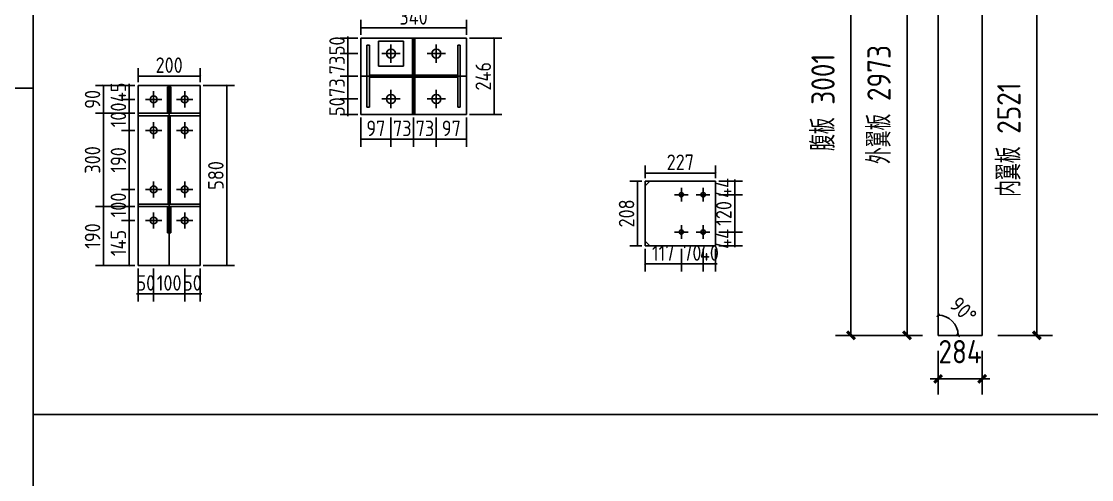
# Model space of a CAD drawing. Extents: x 533809 to 747315, y -17138 to 180511.
# Drawn here: x 640314 to 647204, y 137842 to 140792 of the extents above; entities that cross this region are included whole.
import ezdxf

# ---------------------------------------------------------------- set-up
doc = ezdxf.new("R2010")
doc.units = 0
doc.header["$LTSCALE"] = 1000
doc.header["$MEASUREMENT"] = 0
doc.layers.add('AXIS', color=3, linetype='Continuous')
doc.layers.add('DOTE', color=1, linetype='Continuous')
doc.styles.get("Standard").update_dxf_attribs({"font": 'gbenor.shx', "bigfont": 'gbcbig.shx'})
doc.dimstyles.get("Standard").update_dxf_attribs({"dimscale": 100, "dimtxt": 3.5, "dimasz": 1, "dimexe": 2.5, "dimexo": 3, "dimgap": 1.5, "dimtad": 1, "dimdec": 0, "dimzin": 0, "dimdsep": 46, "dimtxsty": 'Standard', "dimblk": 'ARCHTICK', "dimcen": 0.09, "dimadec": 0, "dimazin": 0, "dimtfac": 1, "dimtdec": 0, "dimtix": 1, "dimtmove": 2, "dimatfit": 3, "dimfxl": 1, "dimtolj": 1, "dimtzin": 0, "dimarcsym": 0})

# ---------------------------------------------------------------- blocks, each defined once
blk = doc.blocks.new('_ArchTick')
at = {"color": 0, "linetype": 'ByBlock', "const_width": 0.4}
blk.add_lwpolyline([(-0.5, -0.5), (0.5, 0.5)], dxfattribs=at)
blk = doc.blocks.new('*D553')
at = {"color": 3, "lineweight": -2}
for p, q in [((641045, 140380.4), (640958.2, 140380.4)), ((641008.2, 140380.4), (641008.2, 140390.4)), ((641008.2, 140380.4), (641008.2, 140290.4)), ((641045, 140290.4), (640958.2, 140290.4)), ((641008.2, 140290.4), (641008.2, 140280.4))]:
    blk.add_line(p, q, dxfattribs=at)
at = {"layer": 'Defpoints', "color": 0}
for p in [(641065, 140380.4), (641008.2, 140290.4), (641065, 140290.4)]:
    blk.add_point(p, dxfattribs=at)
at = {"color": 3, "lineweight": -2, "xscale": 10, "yscale": 10, "zscale": 10}
for p, rotation in [((641008.2, 140380.4), 270), ((641008.2, 140290.4), 90)]:
    blk.add_blockref('_ArchTick', p, dxfattribs=dict(at, rotation=rotation))
at = {"color": 0, "insert": (640938.2, 140335.4), "char_height": 100, "attachment_point": 5, "rotation": 90}
blk.add_mtext('\\A1;45', dxfattribs=at)
blk = doc.blocks.new('*D530')
at = {"color": 3, "lineweight": -2}
for p, q in [((641045, 140290.4), (640958.2, 140290.4)), ((641008.2, 140290.4), (641008.2, 140090.4)), ((641045, 140090.4), (640958.2, 140090.4))]:
    blk.add_line(p, q, dxfattribs=at)
at = {"layer": 'Defpoints', "color": 0}
for p in [(641065, 140290.4), (641008.2, 140090.4), (641065, 140090.4)]:
    blk.add_point(p, dxfattribs=at)
at = {"color": 3, "lineweight": -2, "xscale": 10, "yscale": 10, "zscale": 10}
for p, rotation in [((641008.2, 140290.4), 90), ((641008.2, 140090.4), 270)]:
    blk.add_blockref('_ArchTick', p, dxfattribs=dict(at, rotation=rotation))
at = {"color": 0, "insert": (640938.2, 140190.4), "char_height": 100, "attachment_point": 5, "rotation": 90}
blk.add_mtext('\\A1;100', dxfattribs=at)
blk = doc.blocks.new('*D531')
at = {"color": 3, "lineweight": -2}
for p, q in [((641045, 140090.4), (640958.2, 140090.4)), ((641008.2, 140090.4), (641008.2, 139710.4)), ((641045, 139710.4), (640958.2, 139710.4))]:
    blk.add_line(p, q, dxfattribs=at)
at = {"layer": 'Defpoints', "color": 0}
for p in [(641065, 140090.4), (641008.2, 139710.4), (641065, 139710.4)]:
    blk.add_point(p, dxfattribs=at)
at = {"color": 3, "lineweight": -2, "xscale": 10, "yscale": 10, "zscale": 10}
for p, rotation in [((641008.2, 140090.4), 90), ((641008.2, 139710.4), 270)]:
    blk.add_blockref('_ArchTick', p, dxfattribs=dict(at, rotation=rotation))
at = {"color": 0, "insert": (640938.2, 139900.4), "char_height": 100, "attachment_point": 5, "rotation": 90}
blk.add_mtext('\\A1;190', dxfattribs=at)
blk = doc.blocks.new('*D532')
at = {"color": 3, "lineweight": -2}
for p, q in [((641045, 139710.4), (640958.2, 139710.4)), ((641008.2, 139710.4), (641008.2, 139510.4)), ((641045, 139510.4), (640958.2, 139510.4))]:
    blk.add_line(p, q, dxfattribs=at)
at = {"layer": 'Defpoints', "color": 0}
for p in [(641065, 139710.4), (641008.2, 139510.4), (641065, 139510.4)]:
    blk.add_point(p, dxfattribs=at)
at = {"color": 3, "lineweight": -2, "xscale": 10, "yscale": 10, "zscale": 10}
for p, rotation in [((641008.2, 139710.4), 90), ((641008.2, 139510.4), 270)]:
    blk.add_blockref('_ArchTick', p, dxfattribs=dict(at, rotation=rotation))
at = {"color": 0, "insert": (640938.2, 139610.4), "char_height": 100, "attachment_point": 5, "rotation": 90}
blk.add_mtext('\\A1;100', dxfattribs=at)
blk = doc.blocks.new('*D554')
at = {"color": 3, "lineweight": -2}
for p, q in [((641045, 139510.4), (640958.2, 139510.4)), ((641008.2, 139510.4), (641008.2, 139220.4)), ((641045, 139220.4), (640958.2, 139220.4))]:
    blk.add_line(p, q, dxfattribs=at)
at = {"layer": 'Defpoints', "color": 0}
for p in [(641065, 139510.4), (641008.2, 139220.4), (641065, 139220.4)]:
    blk.add_point(p, dxfattribs=at)
at = {"color": 3, "lineweight": -2, "xscale": 10, "yscale": 10, "zscale": 10}
for p, rotation in [((641008.2, 139510.4), 90), ((641008.2, 139220.4), 270)]:
    blk.add_blockref('_ArchTick', p, dxfattribs=dict(at, rotation=rotation))
at = {"color": 0, "insert": (640938.2, 139365.4), "char_height": 100, "attachment_point": 5, "rotation": 90}
blk.add_mtext('\\A1;145', dxfattribs=at)
blk = doc.blocks.new('*D533')
at = {"color": 3, "lineweight": -2}
for p, q in [((641065, 139200.4), (641065, 138988.3)), ((641165, 139200.4), (641165, 138988.3)), ((641065, 139038.3), (641055, 139038.3)), ((641065, 139038.3), (641165, 139038.3)), ((641165, 139038.3), (641175, 139038.3))]:
    blk.add_line(p, q, dxfattribs=at)
at = {"layer": 'Defpoints', "color": 0}
for p in [(641065, 139220.4), (641165, 139220.4), (641165, 139038.3)]:
    blk.add_point(p, dxfattribs=at)
at = {"color": 3, "lineweight": -2, "xscale": 10, "yscale": 10, "zscale": 10}
blk.add_blockref('_ArchTick', (641065, 139038.3), dxfattribs=at)
at = {"color": 3, "lineweight": -2, "xscale": 10, "yscale": 10, "zscale": 10, "rotation": 180}
blk.add_blockref('_ArchTick', (641165, 139038.3), dxfattribs=at)
at = {"color": 0, "insert": (641115, 139108.3), "char_height": 100, "attachment_point": 5}
blk.add_mtext('\\A1;50', dxfattribs=at)
blk = doc.blocks.new('*D534')
at = {"color": 3, "lineweight": -2}
for p, q in [((641165, 139200.4), (641165, 138988.3)), ((641365, 139200.4), (641365, 138988.3)), ((641165, 139038.3), (641365, 139038.3))]:
    blk.add_line(p, q, dxfattribs=at)
at = {"layer": 'Defpoints', "color": 0}
for p in [(641165, 139220.4), (641365, 139220.4), (641365, 139038.3)]:
    blk.add_point(p, dxfattribs=at)
at = {"color": 3, "lineweight": -2, "xscale": 10, "yscale": 10, "zscale": 10, "rotation": 180}
blk.add_blockref('_ArchTick', (641165, 139038.3), dxfattribs=at)
at = {"color": 3, "lineweight": -2, "xscale": 10, "yscale": 10, "zscale": 10}
blk.add_blockref('_ArchTick', (641365, 139038.3), dxfattribs=at)
at = {"color": 0, "insert": (641265, 139108.3), "char_height": 100, "attachment_point": 5}
blk.add_mtext('\\A1;100', dxfattribs=at)
blk = doc.blocks.new('*D555')
at = {"color": 3, "lineweight": -2}
for p, q in [((641365, 139200.4), (641365, 138988.3)), ((641465, 139200.4), (641465, 138988.3)), ((641365, 139038.3), (641355, 139038.3)), ((641365, 139038.3), (641465, 139038.3)), ((641465, 139038.3), (641475, 139038.3))]:
    blk.add_line(p, q, dxfattribs=at)
at = {"layer": 'Defpoints', "color": 0}
for p in [(641365, 139220.4), (641465, 139220.4), (641465, 139038.3)]:
    blk.add_point(p, dxfattribs=at)
at = {"color": 3, "lineweight": -2, "xscale": 10, "yscale": 10, "zscale": 10}
blk.add_blockref('_ArchTick', (641365, 139038.3), dxfattribs=at)
at = {"color": 3, "lineweight": -2, "xscale": 10, "yscale": 10, "zscale": 10, "rotation": 180}
blk.add_blockref('_ArchTick', (641465, 139038.3), dxfattribs=at)
at = {"color": 0, "insert": (641415, 139108.3), "char_height": 100, "attachment_point": 5}
blk.add_mtext('\\A1;50', dxfattribs=at)
blk = doc.blocks.new('*D556')
at = {"color": 3, "lineweight": -2}
for p, q in [((641045, 140380.4), (640791.7, 140380.4)), ((640841.7, 140380.4), (640841.7, 140200.4)), ((641045, 140200.4), (640791.7, 140200.4))]:
    blk.add_line(p, q, dxfattribs=at)
at = {"layer": 'Defpoints', "color": 0}
for p in [(641065, 140380.4), (640841.7, 140200.4), (641065, 140200.4)]:
    blk.add_point(p, dxfattribs=at)
at = {"color": 3, "lineweight": -2, "xscale": 10, "yscale": 10, "zscale": 10}
for p, rotation in [((640841.7, 140380.4), 90), ((640841.7, 140200.4), 270)]:
    blk.add_blockref('_ArchTick', p, dxfattribs=dict(at, rotation=rotation))
at = {"color": 0, "insert": (640771.7, 140290.4), "char_height": 100, "attachment_point": 5, "rotation": 90}
blk.add_mtext('\\A1;90', dxfattribs=at)
blk = doc.blocks.new('*D557')
at = {"color": 3, "lineweight": -2}
for p, q in [((641045, 140200.4), (640791.7, 140200.4)), ((640841.7, 140200.4), (640841.7, 139600.4)), ((641045, 139600.4), (640791.7, 139600.4))]:
    blk.add_line(p, q, dxfattribs=at)
at = {"layer": 'Defpoints', "color": 0}
for p in [(641065, 140200.4), (640841.7, 139600.4), (641065, 139600.4)]:
    blk.add_point(p, dxfattribs=at)
at = {"color": 3, "lineweight": -2, "xscale": 10, "yscale": 10, "zscale": 10}
for p, rotation in [((640841.7, 140200.4), 90), ((640841.7, 139600.4), 270)]:
    blk.add_blockref('_ArchTick', p, dxfattribs=dict(at, rotation=rotation))
at = {"color": 0, "insert": (640771.7, 139900.4), "char_height": 100, "attachment_point": 5, "rotation": 90}
blk.add_mtext('\\A1;300', dxfattribs=at)
blk = doc.blocks.new('*D558')
at = {"color": 3, "lineweight": -2}
for p, q in [((641045, 139600.4), (640791.7, 139600.4)), ((640841.7, 139600.4), (640841.7, 139220.4)), ((641045, 139220.4), (640791.7, 139220.4))]:
    blk.add_line(p, q, dxfattribs=at)
at = {"layer": 'Defpoints', "color": 0}
for p in [(641065, 139600.4), (640841.7, 139220.4), (641065, 139220.4)]:
    blk.add_point(p, dxfattribs=at)
at = {"color": 3, "lineweight": -2, "xscale": 10, "yscale": 10, "zscale": 10}
for p, rotation in [((640841.7, 139600.4), 90), ((640841.7, 139220.4), 270)]:
    blk.add_blockref('_ArchTick', p, dxfattribs=dict(at, rotation=rotation))
at = {"color": 0, "insert": (640771.7, 139410.4), "char_height": 100, "attachment_point": 5, "rotation": 90}
blk.add_mtext('\\A1;190', dxfattribs=at)
blk = doc.blocks.new('*D559')
at = {"color": 3, "lineweight": -2}
for p, q in [((641485, 140380.4), (641685.7, 140380.4)), ((641635.7, 140380.4), (641635.7, 139220.4)), ((641485, 139220.4), (641685.7, 139220.4))]:
    blk.add_line(p, q, dxfattribs=at)
at = {"layer": 'Defpoints', "color": 0}
for p in [(641465, 140380.4), (641465, 139220.4), (641635.7, 139220.4)]:
    blk.add_point(p, dxfattribs=at)
at = {"color": 3, "lineweight": -2, "xscale": 10, "yscale": 10, "zscale": 10}
for p, rotation in [((641635.7, 140380.4), 90), ((641635.7, 139220.4), 270)]:
    blk.add_blockref('_ArchTick', p, dxfattribs=dict(at, rotation=rotation))
at = {"color": 0, "insert": (641565.7, 139800.4), "char_height": 100, "attachment_point": 5, "rotation": 90}
blk.add_mtext('\\A1;580', dxfattribs=at)
blk = doc.blocks.new('*D560')
at = {"color": 3, "lineweight": -2}
for p, q in [((641065, 140400.4), (641065, 140490.5)), ((641465, 140400.4), (641465, 140490.5)), ((641465, 140440.5), (641065, 140440.5))]:
    blk.add_line(p, q, dxfattribs=at)
at = {"layer": 'Defpoints', "color": 0}
for p in [(641065, 140440.5), (641065, 140380.4), (641465, 140380.4)]:
    blk.add_point(p, dxfattribs=at)
at = {"color": 3, "lineweight": -2, "xscale": 10, "yscale": 10, "zscale": 10, "rotation": 180}
blk.add_blockref('_ArchTick', (641065, 140440.5), dxfattribs=at)
at = {"color": 3, "lineweight": -2, "xscale": 10, "yscale": 10, "zscale": 10}
blk.add_blockref('_ArchTick', (641465, 140440.5), dxfattribs=at)
at = {"color": 0, "insert": (641265, 140510.5), "char_height": 100, "attachment_point": 5}
blk.add_mtext('\\A1;200', dxfattribs=at)
blk = doc.blocks.new('*D561')
at = {"color": 3, "lineweight": -2}
for p, q in [((642498.7, 140173), (642498.7, 139983.6)), ((642692.7, 140173), (642692.7, 139983.6)), ((642498.7, 140033.6), (642692.7, 140033.6))]:
    blk.add_line(p, q, dxfattribs=at)
at = {"layer": 'Defpoints', "color": 0}
for p in [(642498.7, 140193), (642692.7, 140193), (642692.7, 140033.6)]:
    blk.add_point(p, dxfattribs=at)
at = {"color": 3, "lineweight": -2, "xscale": 10, "yscale": 10, "zscale": 10, "rotation": 180}
blk.add_blockref('_ArchTick', (642498.7, 140033.6), dxfattribs=at)
at = {"color": 3, "lineweight": -2, "xscale": 10, "yscale": 10, "zscale": 10}
blk.add_blockref('_ArchTick', (642692.7, 140033.6), dxfattribs=at)
at = {"color": 0, "insert": (642595.7, 140103.6), "char_height": 100, "attachment_point": 5}
blk.add_mtext('\\A1;97', dxfattribs=at)
blk = doc.blocks.new('*D562')
at = {"color": 3, "lineweight": -2}
for p, q in [((642692.7, 140173), (642692.7, 139983.6)), ((642838.7, 140173), (642838.7, 139983.6)), ((642692.7, 140033.6), (642838.7, 140033.6))]:
    blk.add_line(p, q, dxfattribs=at)
at = {"layer": 'Defpoints', "color": 0}
for p in [(642692.7, 140193), (642838.7, 140193), (642838.7, 140033.6)]:
    blk.add_point(p, dxfattribs=at)
at = {"color": 3, "lineweight": -2, "xscale": 10, "yscale": 10, "zscale": 10, "rotation": 180}
blk.add_blockref('_ArchTick', (642692.7, 140033.6), dxfattribs=at)
at = {"color": 3, "lineweight": -2, "xscale": 10, "yscale": 10, "zscale": 10}
blk.add_blockref('_ArchTick', (642838.7, 140033.6), dxfattribs=at)
at = {"color": 0, "insert": (642765.7, 140103.6), "char_height": 100, "attachment_point": 5}
blk.add_mtext('\\A1;73', dxfattribs=at)
blk = doc.blocks.new('*D563')
at = {"color": 3, "lineweight": -2}
for p, q in [((642838.7, 140173), (642838.7, 139983.6)), ((642984.7, 140173), (642984.7, 139983.6)), ((642838.7, 140033.6), (642984.7, 140033.6))]:
    blk.add_line(p, q, dxfattribs=at)
at = {"layer": 'Defpoints', "color": 0}
for p in [(642838.7, 140193), (642984.7, 140193), (642984.7, 140033.6)]:
    blk.add_point(p, dxfattribs=at)
at = {"color": 3, "lineweight": -2, "xscale": 10, "yscale": 10, "zscale": 10, "rotation": 180}
blk.add_blockref('_ArchTick', (642838.7, 140033.6), dxfattribs=at)
at = {"color": 3, "lineweight": -2, "xscale": 10, "yscale": 10, "zscale": 10}
blk.add_blockref('_ArchTick', (642984.7, 140033.6), dxfattribs=at)
at = {"color": 0, "insert": (642911.7, 140103.6), "char_height": 100, "attachment_point": 5}
blk.add_mtext('\\A1;73', dxfattribs=at)
blk = doc.blocks.new('*D564')
at = {"color": 3, "lineweight": -2}
for p, q in [((642984.7, 140173), (642984.7, 139983.6)), ((643178.7, 140173), (643178.7, 139983.6)), ((642984.7, 140033.6), (643178.7, 140033.6))]:
    blk.add_line(p, q, dxfattribs=at)
at = {"layer": 'Defpoints', "color": 0}
for p in [(642984.7, 140193), (643178.7, 140193), (643178.7, 140033.6)]:
    blk.add_point(p, dxfattribs=at)
at = {"color": 3, "lineweight": -2, "xscale": 10, "yscale": 10, "zscale": 10, "rotation": 180}
blk.add_blockref('_ArchTick', (642984.7, 140033.6), dxfattribs=at)
at = {"color": 3, "lineweight": -2, "xscale": 10, "yscale": 10, "zscale": 10}
blk.add_blockref('_ArchTick', (643178.7, 140033.6), dxfattribs=at)
at = {"color": 0, "insert": (643081.7, 140103.6), "char_height": 100, "attachment_point": 5}
blk.add_mtext('\\A1;97', dxfattribs=at)
blk = doc.blocks.new('*D537')
at = {"color": 3, "lineweight": -2}
for p, q in [((642478.7, 140293), (642365.8, 140293)), ((642415.8, 140293), (642415.8, 140303)), ((642415.8, 140193), (642415.8, 140293)), ((642478.7, 140193), (642365.8, 140193)), ((642415.8, 140193), (642415.8, 140183))]:
    blk.add_line(p, q, dxfattribs=at)
at = {"layer": 'Defpoints', "color": 0}
for p in [(642415.8, 140293), (642498.7, 140293), (642498.7, 140193)]:
    blk.add_point(p, dxfattribs=at)
at = {"color": 3, "lineweight": -2, "xscale": 10, "yscale": 10, "zscale": 10}
for p, rotation in [((642415.8, 140293), 270), ((642415.8, 140193), 90)]:
    blk.add_blockref('_ArchTick', p, dxfattribs=dict(at, rotation=rotation))
at = {"color": 0, "insert": (642345.8, 140243), "char_height": 100, "attachment_point": 5, "rotation": 90}
blk.add_mtext('\\A1;50', dxfattribs=at)
blk = doc.blocks.new('*D565')
at = {"color": 3, "lineweight": -2}
for p, q in [((642478.7, 140439), (642365.8, 140439)), ((642415.8, 140293), (642415.8, 140439)), ((642478.7, 140293), (642365.8, 140293))]:
    blk.add_line(p, q, dxfattribs=at)
at = {"layer": 'Defpoints', "color": 0}
for p in [(642415.8, 140439), (642498.7, 140439), (642498.7, 140293)]:
    blk.add_point(p, dxfattribs=at)
at = {"color": 3, "lineweight": -2, "xscale": 10, "yscale": 10, "zscale": 10}
for p, rotation in [((642415.8, 140439), 90), ((642415.8, 140293), 270)]:
    blk.add_blockref('_ArchTick', p, dxfattribs=dict(at, rotation=rotation))
at = {"color": 0, "insert": (642345.8, 140366), "char_height": 100, "attachment_point": 5, "rotation": 90}
blk.add_mtext('\\A1;73', dxfattribs=at)
blk = doc.blocks.new('*D566')
at = {"color": 3, "lineweight": -2}
for p, q in [((642478.7, 140585), (642365.8, 140585)), ((642415.8, 140439), (642415.8, 140585)), ((642478.7, 140439), (642365.8, 140439))]:
    blk.add_line(p, q, dxfattribs=at)
at = {"layer": 'Defpoints', "color": 0}
for p in [(642415.8, 140585), (642498.7, 140585), (642498.7, 140439)]:
    blk.add_point(p, dxfattribs=at)
at = {"color": 3, "lineweight": -2, "xscale": 10, "yscale": 10, "zscale": 10}
for p, rotation in [((642415.8, 140585), 90), ((642415.8, 140439), 270)]:
    blk.add_blockref('_ArchTick', p, dxfattribs=dict(at, rotation=rotation))
at = {"color": 0, "insert": (642345.8, 140512), "char_height": 100, "attachment_point": 5, "rotation": 90}
blk.add_mtext('\\A1;73', dxfattribs=at)
blk = doc.blocks.new('*D567')
at = {"color": 3, "lineweight": -2}
for p, q in [((642478.7, 140685), (642365.8, 140685)), ((642415.8, 140685), (642415.8, 140695)), ((642415.8, 140585), (642415.8, 140685)), ((642478.7, 140585), (642365.8, 140585)), ((642415.8, 140585), (642415.8, 140575))]:
    blk.add_line(p, q, dxfattribs=at)
at = {"layer": 'Defpoints', "color": 0}
for p in [(642415.8, 140685), (642498.7, 140685), (642498.7, 140585)]:
    blk.add_point(p, dxfattribs=at)
at = {"color": 3, "lineweight": -2, "xscale": 10, "yscale": 10, "zscale": 10}
for p, rotation in [((642415.8, 140685), 270), ((642415.8, 140585), 90)]:
    blk.add_blockref('_ArchTick', p, dxfattribs=dict(at, rotation=rotation))
at = {"color": 0, "insert": (642345.8, 140635), "char_height": 100, "attachment_point": 5, "rotation": 90}
blk.add_mtext('\\A1;50', dxfattribs=at)
blk = doc.blocks.new('*D568')
at = {"color": 3, "lineweight": -2}
for p, q in [((642498.7, 140705), (642498.7, 140801.2)), ((643178.7, 140705), (643178.7, 140801.2)), ((643178.7, 140751.2), (642498.7, 140751.2))]:
    blk.add_line(p, q, dxfattribs=at)
at = {"layer": 'Defpoints', "color": 0}
for p in [(642498.7, 140751.2), (642498.7, 140685), (643178.7, 140685)]:
    blk.add_point(p, dxfattribs=at)
at = {"color": 3, "lineweight": -2, "xscale": 10, "yscale": 10, "zscale": 10, "rotation": 180}
blk.add_blockref('_ArchTick', (642498.7, 140751.2), dxfattribs=at)
at = {"color": 3, "lineweight": -2, "xscale": 10, "yscale": 10, "zscale": 10}
blk.add_blockref('_ArchTick', (643178.7, 140751.2), dxfattribs=at)
at = {"color": 0, "insert": (642838.7, 140821.2), "char_height": 100, "attachment_point": 5}
blk.add_mtext('\\A1;340', dxfattribs=at)
blk = doc.blocks.new('*D569')
at = {"color": 3, "lineweight": -2}
for p, q in [((643198.7, 140685), (643407.2, 140685)), ((643357.2, 140193), (643357.2, 140685)), ((643198.7, 140193), (643407.2, 140193))]:
    blk.add_line(p, q, dxfattribs=at)
at = {"layer": 'Defpoints', "color": 0}
for p in [(643178.7, 140685), (643357.2, 140685), (643178.7, 140193)]:
    blk.add_point(p, dxfattribs=at)
at = {"color": 3, "lineweight": -2, "xscale": 10, "yscale": 10, "zscale": 10}
for p, rotation in [((643357.2, 140685), 90), ((643357.2, 140193), 270)]:
    blk.add_blockref('_ArchTick', p, dxfattribs=dict(at, rotation=rotation))
at = {"color": 0, "insert": (643287.2, 140439), "char_height": 100, "attachment_point": 5, "rotation": 90}
blk.add_mtext('\\A1;246', dxfattribs=at)
blk = doc.blocks.new('*D579')
at = {"color": 3, "lineweight": -2}
for p, q in [((644329, 139327.9), (644329, 139181.1)), ((644563, 139327.9), (644563, 139181.1)), ((644329, 139231.1), (644563, 139231.1))]:
    blk.add_line(p, q, dxfattribs=at)
at = {"layer": 'Defpoints', "color": 0}
for p in [(644329, 139347.9), (644563, 139347.9), (644563, 139231.1)]:
    blk.add_point(p, dxfattribs=at)
at = {"color": 3, "lineweight": -2, "xscale": 10, "yscale": 10, "zscale": 10, "rotation": 180}
blk.add_blockref('_ArchTick', (644329, 139231.1), dxfattribs=at)
at = {"color": 3, "lineweight": -2, "xscale": 10, "yscale": 10, "zscale": 10}
blk.add_blockref('_ArchTick', (644563, 139231.1), dxfattribs=at)
at = {"color": 0, "insert": (644446, 139301.1), "char_height": 100, "attachment_point": 5}
blk.add_mtext('\\A1;117', dxfattribs=at)
blk = doc.blocks.new('*D543')
at = {"color": 3, "lineweight": -2}
for p, q in [((644563, 139327.9), (644563, 139181.1)), ((644703, 139327.9), (644703, 139181.1)), ((644563, 139231.1), (644703, 139231.1))]:
    blk.add_line(p, q, dxfattribs=at)
at = {"layer": 'Defpoints', "color": 0}
for p in [(644563, 139347.9), (644703, 139347.9), (644703, 139231.1)]:
    blk.add_point(p, dxfattribs=at)
at = {"color": 3, "lineweight": -2, "xscale": 10, "yscale": 10, "zscale": 10, "rotation": 180}
blk.add_blockref('_ArchTick', (644563, 139231.1), dxfattribs=at)
at = {"color": 3, "lineweight": -2, "xscale": 10, "yscale": 10, "zscale": 10}
blk.add_blockref('_ArchTick', (644703, 139231.1), dxfattribs=at)
at = {"color": 0, "insert": (644633, 139301.1), "char_height": 100, "attachment_point": 5}
blk.add_mtext('\\A1;70', dxfattribs=at)
blk = doc.blocks.new('*D580')
at = {"color": 3, "lineweight": -2}
for p, q in [((644703, 139327.9), (644703, 139181.1)), ((644783, 139327.9), (644783, 139181.1)), ((644703, 139231.1), (644693, 139231.1)), ((644703, 139231.1), (644783, 139231.1)), ((644783, 139231.1), (644793, 139231.1))]:
    blk.add_line(p, q, dxfattribs=at)
at = {"layer": 'Defpoints', "color": 0}
for p in [(644703, 139347.9), (644783, 139347.9), (644783, 139231.1)]:
    blk.add_point(p, dxfattribs=at)
at = {"color": 3, "lineweight": -2, "xscale": 10, "yscale": 10, "zscale": 10}
blk.add_blockref('_ArchTick', (644703, 139231.1), dxfattribs=at)
at = {"color": 3, "lineweight": -2, "xscale": 10, "yscale": 10, "zscale": 10, "rotation": 180}
blk.add_blockref('_ArchTick', (644783, 139231.1), dxfattribs=at)
at = {"color": 0, "insert": (644743, 139301.1), "char_height": 100, "attachment_point": 5}
blk.add_mtext('\\A1;40', dxfattribs=at)
blk = doc.blocks.new('*D544')
at = {"color": 3, "lineweight": -2}
for p, q in [((644803, 139435.9), (644956.1, 139435.9)), ((644906.1, 139435.9), (644906.1, 139445.9)), ((644906.1, 139347.9), (644906.1, 139435.9)), ((644803, 139347.9), (644956.1, 139347.9)), ((644906.1, 139347.9), (644906.1, 139337.9))]:
    blk.add_line(p, q, dxfattribs=at)
at = {"layer": 'Defpoints', "color": 0}
for p in [(644783, 139435.9), (644906.1, 139435.9), (644783, 139347.9)]:
    blk.add_point(p, dxfattribs=at)
at = {"color": 3, "lineweight": -2, "xscale": 10, "yscale": 10, "zscale": 10}
for p, rotation in [((644906.1, 139435.9), 270), ((644906.1, 139347.9), 90)]:
    blk.add_blockref('_ArchTick', p, dxfattribs=dict(at, rotation=rotation))
at = {"color": 0, "insert": (644836.1, 139391.9), "char_height": 100, "attachment_point": 5, "rotation": 90}
blk.add_mtext('\\A1;44', dxfattribs=at)
blk = doc.blocks.new('*D545')
at = {"color": 3, "lineweight": -2}
for p, q in [((644803, 139675.9), (644956.1, 139675.9)), ((644906.1, 139435.9), (644906.1, 139675.9)), ((644803, 139435.9), (644956.1, 139435.9))]:
    blk.add_line(p, q, dxfattribs=at)
at = {"layer": 'Defpoints', "color": 0}
for p in [(644783, 139675.9), (644906.1, 139675.9), (644783, 139435.9)]:
    blk.add_point(p, dxfattribs=at)
at = {"color": 3, "lineweight": -2, "xscale": 10, "yscale": 10, "zscale": 10}
for p, rotation in [((644906.1, 139675.9), 90), ((644906.1, 139435.9), 270)]:
    blk.add_blockref('_ArchTick', p, dxfattribs=dict(at, rotation=rotation))
at = {"color": 0, "insert": (644836.1, 139555.9), "char_height": 100, "attachment_point": 5, "rotation": 90}
blk.add_mtext('\\A1;120', dxfattribs=at)
blk = doc.blocks.new('*D581')
at = {"color": 3, "lineweight": -2}
for p, q in [((644803, 139763.9), (644956.1, 139763.9)), ((644906.1, 139763.9), (644906.1, 139773.9)), ((644906.1, 139675.9), (644906.1, 139763.9)), ((644803, 139675.9), (644956.1, 139675.9)), ((644906.1, 139675.9), (644906.1, 139665.9))]:
    blk.add_line(p, q, dxfattribs=at)
at = {"layer": 'Defpoints', "color": 0}
for p in [(644783, 139763.9), (644906.1, 139763.9), (644783, 139675.9)]:
    blk.add_point(p, dxfattribs=at)
at = {"color": 3, "lineweight": -2, "xscale": 10, "yscale": 10, "zscale": 10}
for p, rotation in [((644906.1, 139763.9), 270), ((644906.1, 139675.9), 90)]:
    blk.add_blockref('_ArchTick', p, dxfattribs=dict(at, rotation=rotation))
at = {"color": 0, "insert": (644836.1, 139719.9), "char_height": 100, "attachment_point": 5, "rotation": 90}
blk.add_mtext('\\A1;44', dxfattribs=at)
blk = doc.blocks.new('*D582')
at = {"color": 3, "lineweight": -2}
for p, q in [((644329, 139783.9), (644329, 139865.3)), ((644783, 139815.3), (644329, 139815.3)), ((644783, 139783.9), (644783, 139865.3))]:
    blk.add_line(p, q, dxfattribs=at)
at = {"layer": 'Defpoints', "color": 0}
for p in [(644329, 139815.3), (644329, 139763.9), (644783, 139763.9)]:
    blk.add_point(p, dxfattribs=at)
at = {"color": 3, "lineweight": -2, "xscale": 10, "yscale": 10, "zscale": 10, "rotation": 180}
blk.add_blockref('_ArchTick', (644329, 139815.3), dxfattribs=at)
at = {"color": 3, "lineweight": -2, "xscale": 10, "yscale": 10, "zscale": 10}
blk.add_blockref('_ArchTick', (644783, 139815.3), dxfattribs=at)
at = {"color": 0, "insert": (644556, 139885.3), "char_height": 100, "attachment_point": 5}
blk.add_mtext('\\A1;227', dxfattribs=at)
blk = doc.blocks.new('*D583')
at = {"color": 3, "lineweight": -2}
for p, q in [((644309, 139763.9), (644229.9, 139763.9)), ((644279.9, 139347.9), (644279.9, 139763.9)), ((644309, 139347.9), (644229.9, 139347.9))]:
    blk.add_line(p, q, dxfattribs=at)
at = {"layer": 'Defpoints', "color": 0}
for p in [(644279.9, 139763.9), (644329, 139763.9), (644329, 139347.9)]:
    blk.add_point(p, dxfattribs=at)
at = {"color": 3, "lineweight": -2, "xscale": 10, "yscale": 10, "zscale": 10}
for p, rotation in [((644279.9, 139763.9), 90), ((644279.9, 139347.9), 270)]:
    blk.add_blockref('_ArchTick', p, dxfattribs=dict(at, rotation=rotation))
at = {"color": 0, "insert": (644209.9, 139555.9), "char_height": 100, "attachment_point": 5, "rotation": 90}
blk.add_mtext('\\A1;208', dxfattribs=at)
blk = doc.blocks.new('*D753')
at = {"layer": 'AXIS', "color": 3, "lineweight": -2}
for p, q in [((646215.4, 138670.9), (646215.4, 138390.7)), ((646499.4, 138670.9), (646499.4, 138390.7)), ((646215.4, 138490.7), (646165.4, 138490.7)), ((646499.4, 138490.7), (646215.4, 138490.7)), ((646499.4, 138490.7), (646549.4, 138490.7))]:
    blk.add_line(p, q, dxfattribs=at)
at = {"layer": 'Defpoints', "color": 0}
for p in [(646215.4, 138770.9), (646499.4, 138770.9), (646215.4, 138490.7)]:
    blk.add_point(p, dxfattribs=at)
at = {"layer": 'AXIS', "color": 3, "lineweight": -2, "xscale": 50, "yscale": 50, "zscale": 50}
for p, rotation in [((646215.4, 138490.7), 359.9999999999941), ((646499.4, 138490.7), 179.9999999999941)]:
    blk.add_blockref('_ArchTick', p, dxfattribs=dict(at, rotation=rotation))
at = {"layer": 'AXIS', "color": 0, "insert": (646357.4, 138665.7), "char_height": 150, "attachment_point": 5}
blk.add_mtext('\\A1;284', dxfattribs=at)
blk = doc.blocks.new('*D754')
at = {"layer": 'AXIS', "color": 3, "lineweight": -2}
for p, q in [((646115.4, 141743.6), (645915.4, 141743.6)), ((646015.4, 138770.9), (646015.4, 141743.6)), ((646115.4, 138770.9), (645915.4, 138770.9))]:
    blk.add_line(p, q, dxfattribs=at)
at = {"layer": 'Defpoints', "color": 0}
for p in [(646015.4, 141743.6), (646215.4, 141743.6), (646215.4, 138770.9)]:
    blk.add_point(p, dxfattribs=at)
at = {"layer": 'AXIS', "color": 3, "lineweight": -2, "xscale": 50, "yscale": 50, "zscale": 50}
for p, rotation in [((646015.4, 141743.6), 90), ((646015.4, 138770.9), 270)]:
    blk.add_blockref('_ArchTick', p, dxfattribs=dict(at, rotation=rotation))
at = {"layer": 'AXIS', "color": 0, "insert": (645835.4, 140257.2), "char_height": 150, "attachment_point": 5, "rotation": 90}
blk.add_mtext('\\A1;外翼板 2973', dxfattribs=at)
blk = doc.blocks.new('*D751')
at = {"layer": 'AXIS', "color": 3, "lineweight": -2}
for p, q in [((646115.4, 141772), (645554.8, 141772)), ((645654.8, 138770.9), (645654.8, 141772)), ((646115.4, 138770.9), (645554.8, 138770.9))]:
    blk.add_line(p, q, dxfattribs=at)
at = {"layer": 'Defpoints', "color": 0}
for p in [(645654.8, 141772), (646215.4, 141772), (646215.4, 138770.9)]:
    blk.add_point(p, dxfattribs=at)
at = {"layer": 'AXIS', "color": 3, "lineweight": -2, "xscale": 50, "yscale": 50, "zscale": 50}
for p, rotation in [((645654.8, 141772), 90), ((645654.8, 138770.9), 270)]:
    blk.add_blockref('_ArchTick', p, dxfattribs=dict(at, rotation=rotation))
at = {"layer": 'AXIS', "color": 0, "insert": (645474.8, 140271.4), "char_height": 150, "attachment_point": 5, "rotation": 90}
blk.add_mtext('\\A1;腹板 3001', dxfattribs=at)
blk = doc.blocks.new('*D756')
at = {"layer": 'AXIS', "color": 3, "lineweight": -2}
for p, q in [((646599.4, 141291.9), (646951.5, 141291.9)), ((646851.5, 138770.9), (646851.5, 141291.9)), ((646599.4, 138770.9), (646951.5, 138770.9))]:
    blk.add_line(p, q, dxfattribs=at)
at = {"layer": 'Defpoints', "color": 0}
for p in [(646499.4, 141291.9), (646851.5, 141291.9), (646499.4, 138770.9)]:
    blk.add_point(p, dxfattribs=at)
at = {"layer": 'AXIS', "color": 3, "lineweight": -2, "xscale": 50, "yscale": 50, "zscale": 50}
for p, rotation in [((646851.5, 141291.9), 90), ((646851.5, 138770.9), 270)]:
    blk.add_blockref('_ArchTick', p, dxfattribs=dict(at, rotation=rotation))
at = {"layer": 'AXIS', "color": 0, "insert": (646671.5, 140031.4), "char_height": 150, "attachment_point": 5, "rotation": 90}
blk.add_mtext('\\A1;内翼板 2521', dxfattribs=at)
blk = doc.blocks.new('*D758')
at = {"color": 0, "lineweight": -2}
blk.add_arc((646215.4, 138770.9), 129.7, 360, 90, dxfattribs=at)
at = {"layer": 'Defpoints', "color": 0}
for p in [(646215.4, 141743.6), (646215.4, 138770.9), (646215.4, 138770.9), (646327.7, 138835.7), (646499.4, 138770.9)]:
    blk.add_point(p, dxfattribs=at)
at = {"color": 0, "lineweight": -2, "xscale": 20, "yscale": 20, "zscale": 20}
for p, rotation in [((646215.4, 138900.5), 180.0000000000011), ((646345, 138770.9), 269.9999999999638)]:
    blk.add_blockref('_ArchTick', p, dxfattribs=dict(at, rotation=rotation))
at = {"color": 0, "insert": (646377.8, 138933.3), "char_height": 100, "attachment_point": 5, "rotation": 315}
blk.add_mtext('\\A1;90°', dxfattribs=at)

msp = doc.modelspace()

# ---------------------------------------------------------------- linework, layer by layer
for p, q in [((642498.7, 140685), (642498.7, 140193)), ((643178.7, 140685), (642498.7, 140685)), ((642692.7, 140644), (642692.7, 140526)), ((642984.7, 140644), (642984.7, 140526)), ((643178.7, 140193), (643178.7, 140685)), ((642751.7, 140585), (642633.7, 140585)), ((643043.7, 140585), (642925.7, 140585)), ((642838.7, 140439), (642538.7, 140439)), ((642838.7, 140439), (643138.7, 140439)), ((641065, 140380.4), (641065, 139220.4)), ((641465, 140380.4), (641065, 140380.4)), ((641465, 139220.4), (641465, 140380.4)), ((641217, 140290.4), (641113, 140290.4)), ((641165, 140342.4), (641165, 140238.4)), ((641417, 140290.4), (641313, 140290.4)), ((641365, 140342.4), (641365, 140238.4)), ((642751.7, 140293), (642633.7, 140293)), ((642692.7, 140352), (642692.7, 140234)), ((643043.7, 140293), (642925.7, 140293)), ((642984.7, 140352), (642984.7, 140234)), ((641065, 140200.4), (641065, 140184.4)), ((642498.7, 140193), (643178.7, 140193)), ((641217, 140090.4), (641113, 140090.4)), ((641165, 140142.4), (641165, 140038.4)), ((641417, 140090.4), (641313, 140090.4)), ((641365, 140142.4), (641365, 140038.4)), ((641165, 139762.4), (641165, 139658.4)), ((641365, 139762.4), (641365, 139658.4)), ((644329, 139347.9), (644329, 139763.9)), ((644329, 139763.9), (644783, 139763.9)), ((644359, 139763.9), (644329, 139733.9)), ((644783, 139763.9), (644783, 139347.9)), ((641217, 139710.4), (641113, 139710.4)), ((641417, 139710.4), (641313, 139710.4)), ((644607, 139675.9), (644519, 139675.9)), ((644563, 139719.9), (644563, 139631.9)), ((644747, 139675.9), (644659, 139675.9)), ((644703, 139719.9), (644703, 139631.9)), ((641165, 139562.4), (641165, 139458.4)), ((641365, 139562.4), (641365, 139458.4)), ((641217, 139510.4), (641113, 139510.4)), ((641417, 139510.4), (641313, 139510.4)), ((644563, 139479.9), (644563, 139391.9)), ((644703, 139479.9), (644703, 139391.9)), ((644607, 139435.9), (644519, 139435.9)), ((644747, 139435.9), (644659, 139435.9)), ((644329, 139377.9), (644359, 139347.9)), ((644329, 139347.9), (644783, 139347.9)), ((641065, 139220.4), (641465, 139220.4)), ((646215.4, 138770.9), (646499.4, 138770.9))]:
    msp.add_line(p, q)
at = {"color": 4}
for p, q in [((642538.7, 140439), (642538.7, 140639)), ((642538.7, 140639), (642554.7, 140639)), ((642554.7, 140639), (642554.7, 140239)), ((643138.7, 140639), (643122.7, 140639)), ((643122.7, 140639), (643122.7, 140239)), ((643138.7, 140439), (643138.7, 140639)), ((642538.7, 140239), (642538.7, 140439)), ((643122.7, 140445), (642554.7, 140445)), ((643122.7, 140433), (642554.7, 140433)), ((643138.7, 140239), (643138.7, 140439)), ((642554.7, 140239), (642538.7, 140239)), ((643122.7, 140239), (643138.7, 140239)), ((641465, 140200.4), (641065, 140200.4)), ((641065, 140184.4), (641465, 140184.4)), ((641259, 140184.4), (641259, 139616.4)), ((641271, 140184.4), (641271, 139616.4)), ((641465, 139616.4), (641065, 139616.4)), ((641465, 139600.4), (641065, 139600.4))]:
    msp.add_line(p, q, dxfattribs=at)
at = {"color": 2}
for p, q in [((642612.7, 140585), (642612.7, 140665)), ((642612.7, 140665), (642772.7, 140665)), ((642772.7, 140665), (642772.7, 140505)), ((642830.7, 140685), (642830.7, 140445)), ((642846.7, 140685), (642846.7, 140445)), ((642612.7, 140505), (642612.7, 140585)), ((642772.7, 140505), (642612.7, 140505)), ((642830.7, 140433), (642830.7, 140193)), ((642846.7, 140433), (642846.7, 140193)), ((641275, 140370.4), (641255, 140370.4)), ((641255, 140370.4), (641255, 140200.4)), ((641275, 140200.4), (641275, 140370.4)), ((641265, 140200.4), (641275, 140200.4)), ((641255, 139430.4), (641255, 139600.4)), ((641275, 139600.4), (641275, 139430.4)), ((641275, 139430.4), (641255, 139430.4))]:
    msp.add_line(p, q, dxfattribs=at)
at = {"color": 1}
for p, q in [((642838.7, 140685), (642838.7, 140193)), ((643178.7, 140439), (642498.7, 140439)), ((641265, 140380.4), (641265, 139220.4))]:
    msp.add_line(p, q, dxfattribs=at)
for points in [[(595839.1, 140362.3), (640389.1, 140362.3), (640389.1, 171862.3), (595839.1, 171862.3)], [(640389.1, 146662.3), (652269.1, 146662.3), (652269.1, 138262.3), (640389.1, 138262.3)], [(595839.1, 108862.3), (640389.1, 108862.3), (640389.1, 140362.3), (595839.1, 140362.3)], [(640389.1, 138262.3), (652269.1, 138262.3), (652269.1, 129862.3), (640389.1, 129862.3)]]:
    msp.add_lwpolyline(points, close=True)
for centre, radius in [((642692.7, 140585), 29), ((642984.7, 140585), 29), ((641165, 140290.4), 22), ((641365, 140290.4), 22), ((642692.7, 140293), 29), ((642984.7, 140293), 29), ((641165, 140090.4), 22), ((641365, 140090.4), 22), ((641165, 139710.4), 22), ((641365, 139710.4), 22), ((644563, 139675.9), 14), ((644703, 139675.9), 14), ((641165, 139510.4), 22), ((641365, 139510.4), 22), ((644563, 139435.9), 14), ((644703, 139435.9), 14)]:
    msp.add_circle(centre, radius)
at = {"layer": 'DOTE', "color": 0}
for p, q in [((646215.4, 138770.9), (646215.4, 141743.6)), ((646499.4, 138770.9), (646499.4, 141291.9))]:
    msp.add_line(p, q, dxfattribs=at)

# ---------------------------------------------------------------- dimensions: what is measured, and where the dimension line sits
at = {"color": 1}
dim = msp.add_angular_dim_2l(base=(646327.7, 138835.7), line1=((646215.4, 138770.9), (646499.4, 138770.9)), line2=((646215.4, 138770.9), (646215.4, 141743.6)), dimstyle='Standard', override={"dimtxt": 1, "dimasz": 0.2, "dimgap": 0.5}, dxfattribs=at)
dim.commit()
dim.dimension.update_dxf_attribs({"geometry": '*D758', "text_midpoint": (646377.8, 138933.3)})
for p1, p2, distance, picture, middle in [((643178.7, 140685), (642498.7, 140685), -66.2, '*D568', (642838.7, 140821.2)), ((643178.7, 140193), (643178.7, 140685), -178.5, '*D569', (643287.2, 140439)), ((641465, 140380.4), (641065, 140380.4), -60.1, '*D560', (641265, 140510.5)), ((641465, 140380.4), (641465, 139220.4), 170.8, '*D559', (641565.7, 139800.4)), ((644783, 139763.9), (644329, 139763.9), -51.5, '*D582', (644556, 139885.3)), ((644329, 139347.9), (644329, 139763.9), 49.1, '*D583', (644209.9, 139555.9))]:
    dim = msp.add_aligned_dim(p1=p1, p2=p2, distance=distance, dimstyle='Standard', override={"dimtxt": 1, "dimasz": 0.1, "dimexe": 0.5, "dimexo": 0.2, "dimgap": 0.2, "dimlfac": 0.5, "dimclrd": 3, "dimclre": 3})
    dim.commit()
    dim.dimension.update_dxf_attribs({"geometry": picture, "text_midpoint": middle})
for base, p1, p2, picture, middle in [((642415.8, 140685), (642498.7, 140585), (642498.7, 140685), '*D567', (642345.8, 140635)), ((642415.8, 140585), (642498.7, 140439), (642498.7, 140585), '*D566', (642345.8, 140512)), ((642415.8, 140439), (642498.7, 140293), (642498.7, 140439), '*D565', (642345.8, 140366)), ((640841.7, 140200.4), (641065, 140380.4), (641065, 140200.4), '*D556', (640771.7, 140290.4)), ((641008.2, 140290.4), (641065, 140380.4), (641065, 140290.4), '*D553', (640938.2, 140335.4)), ((641008.2, 140090.4), (641065, 140290.4), (641065, 140090.4), '*D530', (640938.2, 140190.4)), ((642415.8, 140293), (642498.7, 140193), (642498.7, 140293), '*D537', (642345.8, 140243)), ((640841.7, 139600.4), (641065, 140200.4), (641065, 139600.4), '*D557', (640771.7, 139900.4)), ((641008.2, 139710.4), (641065, 140090.4), (641065, 139710.4), '*D531', (640938.2, 139900.4)), ((644906.1, 139763.9), (644783, 139675.9), (644783, 139763.9), '*D581', (644836.1, 139719.9)), ((641008.2, 139510.4), (641065, 139710.4), (641065, 139510.4), '*D532', (640938.2, 139610.4)), ((644906.1, 139675.9), (644783, 139435.9), (644783, 139675.9), '*D545', (644836.1, 139555.9)), ((640841.7, 139220.4), (641065, 139600.4), (641065, 139220.4), '*D558', (640771.7, 139410.4)), ((641008.2, 139220.4), (641065, 139510.4), (641065, 139220.4), '*D554', (640938.2, 139365.4)), ((644906.1, 139435.9), (644783, 139347.9), (644783, 139435.9), '*D544', (644836.1, 139391.9))]:
    dim = msp.add_linear_dim(base=base, p1=p1, p2=p2, angle=90, dimstyle='Standard', override={"dimtxt": 1, "dimasz": 0.1, "dimexe": 0.5, "dimexo": 0.2, "dimgap": 0.2, "dimlfac": 0.5, "dimclrd": 3, "dimclre": 3})
    dim.commit()
    dim.dimension.update_dxf_attribs({"geometry": picture, "text_midpoint": middle})
for base, p1, p2, picture, middle in [((642692.7, 140033.6), (642498.7, 140193), (642692.7, 140193), '*D561', (642595.7, 140103.6)), ((642838.7, 140033.6), (642692.7, 140193), (642838.7, 140193), '*D562', (642765.7, 140103.6)), ((642984.7, 140033.6), (642838.7, 140193), (642984.7, 140193), '*D563', (642911.7, 140103.6)), ((643178.7, 140033.6), (642984.7, 140193), (643178.7, 140193), '*D564', (643081.7, 140103.6)), ((644563, 139231.1), (644329, 139347.9), (644563, 139347.9), '*D579', (644446, 139301.1)), ((644703, 139231.1), (644563, 139347.9), (644703, 139347.9), '*D543', (644633, 139301.1)), ((644783, 139231.1), (644703, 139347.9), (644783, 139347.9), '*D580', (644743, 139301.1)), ((641165, 139038.3), (641065, 139220.4), (641165, 139220.4), '*D533', (641115, 139108.3)), ((641365, 139038.3), (641165, 139220.4), (641365, 139220.4), '*D534', (641265, 139108.3)), ((641465, 139038.3), (641365, 139220.4), (641465, 139220.4), '*D555', (641415, 139108.3))]:
    dim = msp.add_linear_dim(base=base, p1=p1, p2=p2, dimstyle='Standard', override={"dimtxt": 1, "dimasz": 0.1, "dimexe": 0.5, "dimexo": 0.2, "dimgap": 0.2, "dimlfac": 0.5, "dimclrd": 3, "dimclre": 3})
    dim.commit()
    dim.dimension.update_dxf_attribs({"geometry": picture, "text_midpoint": middle})
at = {"layer": 'AXIS', "color": 0}
for base, p2, text, picture, middle in [((645654.8, 141772), (646215.4, 141772), '腹板 3001', '*D751', (645474.8, 140271.4)), ((646015.4, 141743.6), (646215.4, 141743.6), '外翼板 2973', '*D754', (645835.4, 140257.2))]:
    dim = msp.add_linear_dim(base=base, p1=(646215.4, 138770.9), p2=p2, angle=90, text=text, dimstyle='Standard', override={"dimtxt": 1.5, "dimasz": 0.5, "dimexe": 1, "dimexo": 1, "dimgap": 1, "dimclrd": 3, "dimclre": 3}, dxfattribs=at)
    dim.commit()
    dim.dimension.update_dxf_attribs({"geometry": picture, "text_midpoint": middle})
dim = msp.add_aligned_dim(p1=(646499.4, 138770.9), p2=(646499.4, 141291.9), distance=-352.1, text='内翼板 2521', dimstyle='Standard', override={"dimtxt": 1.5, "dimasz": 0.5, "dimexe": 1, "dimexo": 1, "dimgap": 1, "dimclrd": 3, "dimclre": 3}, dxfattribs=at)
dim.commit()
dim.dimension.update_dxf_attribs({"geometry": '*D756', "text_midpoint": (646671.5, 140031.4)})
dim = msp.add_aligned_dim(p1=(646499.4, 138770.9), p2=(646215.4, 138770.9), distance=280.2, dimstyle='Standard', override={"dimtxt": 1.5, "dimasz": 0.5, "dimexe": 1, "dimexo": 1, "dimgap": 1, "dimclrd": 3, "dimclre": 3}, dxfattribs=at)
dim.commit()
dim.dimension.update_dxf_attribs({"geometry": '*D753', "text_midpoint": (646357.4, 138665.7)})

doc.saveas('drawing.dxf')
